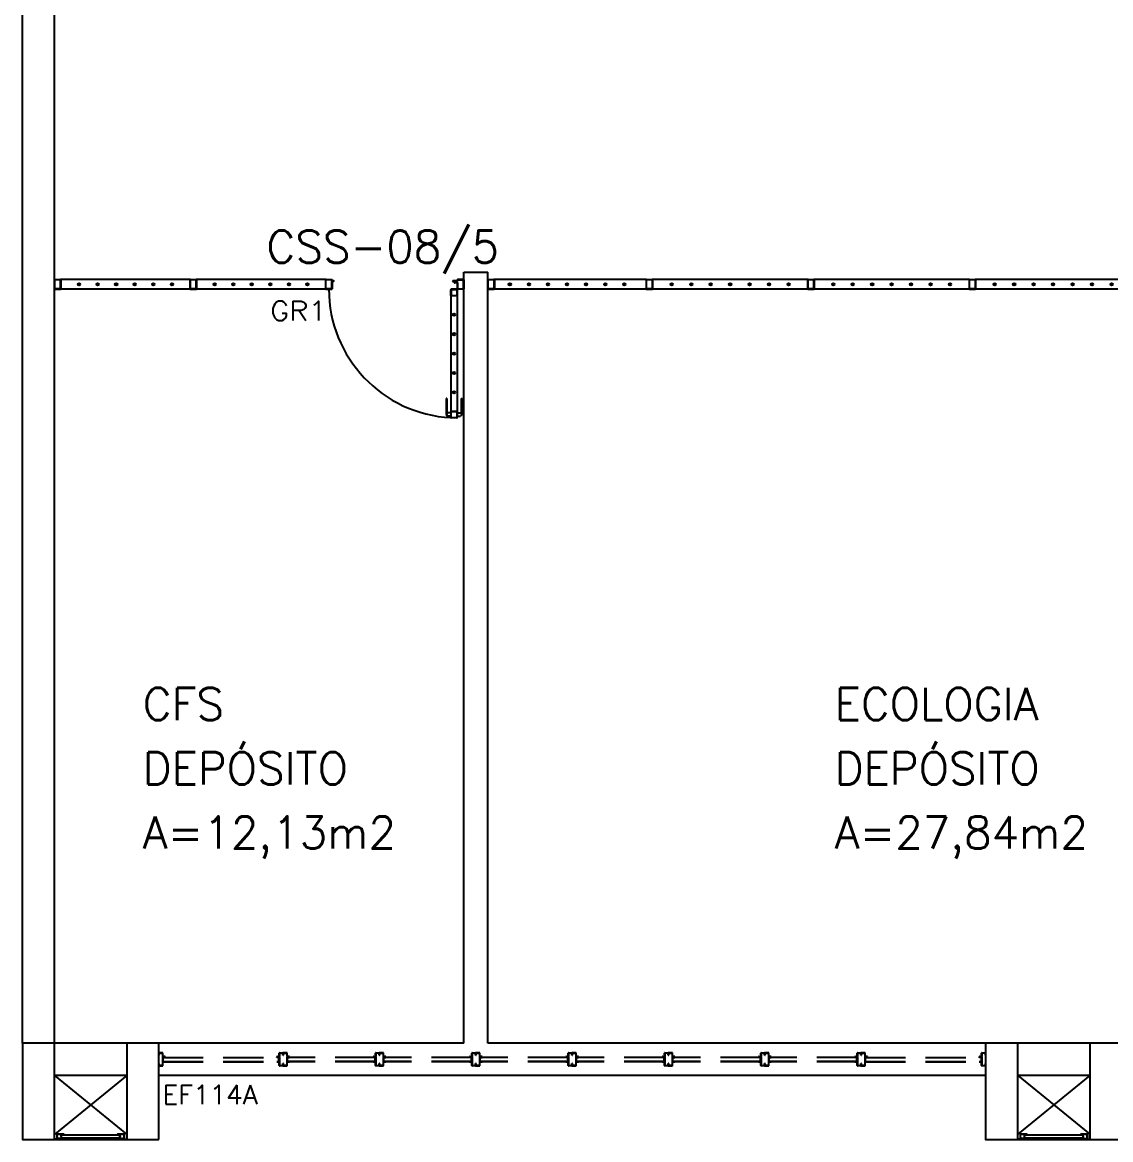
# Model space of a CAD drawing. Header units: millimetres. Extents: x 2046 to 2564, y 885 to 1120.
# Drawn here: x 2234.86 to 2241.64, y 949.25 to 956.21 of the extents above; entities that cross this region are included whole.
import ezdxf

# ---------------------------------------------------------------- set-up
doc = ezdxf.new("R2010")
doc.units = ezdxf.units.MM
doc.header["$LTSCALE"] = 10
doc.linetypes.add('HIDDEN', pattern=[0.375, 0.25, -0.125])
for name, color, linetype in [('AR-ALV', 2, 'Continuous'), ('AR-ESCADA', 2, 'Continuous'), ('AR-ESQ', 1, 'Continuous'), ('AR-ESTC', 3, 'Continuous'), ('AR-PISO', 1, 'Continuous'), ('AR-PORTA', 1, 'Continuous'), ('AR-SHAFT', 1, 'Continuous'), ('DT-ESQ-PERFIL CADEIRA-C', 2, 'Continuous'), ('DT-ESQ-PERFIL CADEIRA-V', 1, 'Continuous'), ('DT-ESQ-VENEZIANA-C', 1, 'Continuous'), ('DT-ESQ-VENEZIANA-V', 1, 'Continuous'), ('DT-ESQ-VIDRO-PROJ', 1, 'HIDDEN'), ('DT-TXTESQ', 2, 'Continuous'), ('DT-TXTMOD', 1, 'Continuous'), ('ENDEREÇO', 2, 'Continuous'), ('ES-GUARDACORPO', 2, 'Continuous'), ('es-linhacorte', 1, 'Continuous'), ('ES-PILAR', 3, 'Continuous'), ('ES-SETA', 1, 'Continuous'), ('ES-TEXTO', 1, 'Continuous'), ('esq-c', 1, 'Continuous'), ('Layer2', 2, 'Continuous'), ('Layer4', 4, 'Continuous'), ('maçaneta', 1, 'Continuous'), ('mov', 1, 'Continuous'), ('PM-TXT', 2, 'Continuous'), ('porta-c', 1, 'Continuous'), ('porta-v', 2, 'Continuous'), ('PROJ2', 1, 'HIDDEN'), ('Área', 2, 'Continuous')]:
    doc.layers.add(name, color=color, linetype=linetype)
doc.styles.add('S10', font='simplex.shx', dxfattribs={"height": 0.1})
doc.styles.add('S12', font='simplex.shx', dxfattribs={"width": 1.1, "height": 0.12})
doc.styles.add('UNB-100', font='simplex.shx', dxfattribs={"height": 0.2})
doc.styles.add('UNB1-100', font='simplex.shx', dxfattribs={"height": 0.2})

# ---------------------------------------------------------------- blocks, each defined once
blk = doc.blocks.new('gr1-met-01p')
at = {"layer": 'esq-c'}
for p, q in [((-2.55, 0.0278), (-2.55, -0.0278)), ((-2.5485, -0.0278), (-2.5485, 0.0278)), ((-2.5478, 0.03), (-2.5122, 0.03)), ((-2.5122, 0.0285), (-2.5478, 0.0285)), ((-2.5115, -0.0278), (-2.5115, 0.0278)), ((-2.51, 0.0278), (-2.51, -0.0278)), ((-1.7054, 0.0278), (-1.7054, -0.0278)), ((-1.7039, -0.0278), (-1.7039, 0.0278)), ((-1.7031, 0.03), (-1.6676, 0.03)), ((-1.6676, 0.0285), (-1.7031, 0.0285)), ((-1.6669, -0.0278), (-1.6669, 0.0278)), ((-1.6654, 0.0278), (-1.6654, -0.0278)), ((-0.8607, 0.0278), (-0.8607, -0.0278)), ((-0.8592, -0.0278), (-0.8592, 0.0278)), ((-0.8585, 0.03), (-0.823, 0.03)), ((-0.823, 0.0285), (-0.8585, 0.0285)), ((-0.8222, 0.0224), (-0.8222, 0.0278)), ((-0.8222, -0.0278), (-0.8222, 0.0179)), ((-0.8208, 0.0278), (-0.8208, 0.0224)), ((-0.8208, 0.0179), (-0.8208, -0.0278)), ((-0.82, 0.0216), (-0.8115, 0.0216)), ((-0.82, 0.0201), (-0.8115, 0.0201)), ((-0.8115, 0.0186), (-0.82, 0.0186)), ((-0.0407, 0.0216), (-0.0685, 0.0216)), ((-0.0407, 0.0201), (-0.0685, 0.0201)), ((-0.0685, 0.0186), (-0.06, 0.0186)), ((-0.0592, 0.0179), (-0.0592, 0.0122)), ((-0.0577, 0.0179), (-0.0577, 0.0122)), ((-0.0407, 0.0115), (-0.057, 0.0115)), ((-0.0407, 0.01), (-0.057, 0.01)), ((-0.04, 0.0278), (-0.04, 0.0224)), ((-0.04, 0.0092), (-0.04, -0.0278)), ((-0.0385, 0.0224), (-0.0385, 0.0278)), ((-0.0385, -0.0278), (-0.0385, 0.0092)), ((-0.0022, 0.03), (-0.0377, 0.03)), ((-0.0377, 0.0285), (-0.0022, 0.0285)), ((-0.0015, -0.0278), (-0.0015, 0.0278)), ((0, 0.0278), (0, -0.0278)), ((-2.5122, -0.0285), (-2.5478, -0.0285)), ((-2.5478, -0.03), (-2.5122, -0.03)), ((-1.6676, -0.0285), (-1.7031, -0.0285)), ((-1.7031, -0.03), (-1.6676, -0.03)), ((-0.823, -0.0285), (-0.8585, -0.0285)), ((-0.8585, -0.03), (-0.823, -0.03)), ((-0.081, -0.0685), (-0.081, -0.033)), ((-0.0795, -0.033), (-0.0795, -0.0685)), ((-0.0432, -0.0308), (-0.0787, -0.0308)), ((-0.0787, -0.0323), (-0.0432, -0.0323)), ((-0.0787, -0.0693), (-0.0432, -0.0693)), ((-0.0425, -0.033), (-0.0425, -0.0685)), ((-0.041, -0.0685), (-0.041, -0.033)), ((-0.0377, -0.0285), (-0.0022, -0.0285)), ((-0.0022, -0.03), (-0.0377, -0.03)), ((-0.0432, -0.0708), (-0.0787, -0.0708)), ((-0.081, -0.793), (-0.081, -0.8285)), ((-0.0795, -0.8285), (-0.0795, -0.793)), ((-0.0432, -0.7908), (-0.0787, -0.7908)), ((-0.0787, -0.7923), (-0.0432, -0.7923)), ((-0.0787, -0.8293), (-0.0432, -0.8293)), ((-0.0432, -0.8308), (-0.0787, -0.8308)), ((-0.0425, -0.8285), (-0.0425, -0.793)), ((-0.041, -0.793), (-0.041, -0.8285))]:
    blk.add_line(p, q, dxfattribs=at)
for centre, radius, start, end in [((-2.5478, 0.0278), 0.00225, 90, 180), ((-2.5478, 0.0278), 0.00075, 90, 180), ((-2.5122, 0.0278), 0.00225, 360, 90), ((-2.5122, 0.0278), 0.00075, 360, 90), ((-1.7031, 0.0278), 0.00225, 90, 180), ((-1.7031, 0.0278), 0.00075, 90, 180), ((-1.6676, 0.0278), 0.00225, 360, 90), ((-1.6676, 0.0278), 0.00075, 360, 90), ((-0.8585, 0.0278), 0.00225, 90, 180), ((-0.8585, 0.0278), 0.00075, 90, 180), ((-0.823, 0.0278), 0.00225, 360, 90), ((-0.823, 0.0278), 0.00075, 360, 90), ((-0.82, 0.0224), 0.00225, 180, 270), ((-0.82, 0.0179), 0.00225, 90, 180), ((-0.82, 0.0224), 0.00075, 180, 270), ((-0.82, 0.0179), 0.00075, 90, 180), ((-0.8115, 0.0201), 0.0015, 270, 90), ((-0.0685, 0.0201), 0.0015, 90, 270), ((-0.06, 0.0179), 0.00225, 0, 90), ((-0.06, 0.0179), 0.00075, 0, 90), ((-0.057, 0.0122), 0.00225, 180, 270), ((-0.057, 0.0122), 0.00075, 180, 270), ((-0.0407, 0.0224), 0.00225, 270.00255, 0), ((-0.0407, 0.0224), 0.00075, 270, 0), ((-0.0407, 0.0092), 0.00225, 0, 90), ((-0.0407, 0.0092), 0.00075, 0, 90), ((-0.0377, 0.0278), 0.00225, 90, 180), ((-0.0377, 0.0278), 0.00075, 90, 180), ((-0.0022, 0.0278), 0.00225, 360, 90), ((-0.0022, 0.0278), 0.00075, 360, 90), ((-2.5478, -0.0278), 0.00225, 180, 270), ((-2.5478, -0.0278), 0.00075, 180, 270), ((-2.5122, -0.0278), 0.00225, 270, 0), ((-2.5122, -0.0278), 0.00075, 270, 0), ((-1.7031, -0.0278), 0.00225, 180, 270), ((-1.7031, -0.0278), 0.00075, 180, 270), ((-1.6676, -0.0278), 0.00225, 270, 0), ((-1.6676, -0.0278), 0.00075, 270, 0), ((-0.8585, -0.0278), 0.00225, 180, 270), ((-0.8585, -0.0278), 0.00075, 180, 270), ((-0.823, -0.0278), 0.00075, 270, 0), ((-0.823, -0.0278), 0.00225, 270, 0), ((-0.0787, -0.033), 0.00225, 90, 180), ((-0.0787, -0.0685), 0.00225, 180, 270), ((-0.0787, -0.033), 0.00075, 90, 180), ((-0.0787, -0.0685), 0.00075, 180, 270), ((-0.0432, -0.033), 0.00225, 360, 90), ((-0.0432, -0.033), 0.00075, 360, 90), ((-0.0432, -0.0685), 0.00075, 270, 0), ((-0.0432, -0.0685), 0.00225, 270, 0), ((-0.0377, -0.0278), 0.00225, 180, 270), ((-0.0377, -0.0278), 0.00075, 180, 270), ((-0.0022, -0.0278), 0.00225, 270, 0), ((-0.0022, -0.0278), 0.00075, 270, 0), ((-0.0787, -0.793), 0.00225, 90, 180), ((-0.0787, -0.8285), 0.00225, 180, 270), ((-0.0787, -0.793), 0.00075, 90, 180), ((-0.0787, -0.8285), 0.00075, 180, 270), ((-0.0432, -0.793), 0.00225, 360, 90), ((-0.0432, -0.793), 0.00075, 360, 90), ((-0.0432, -0.8285), 0.00075, 270, 0), ((-0.0432, -0.8285), 0.00225, 270, 0)]:
    blk.add_arc(centre, radius, start, end, dxfattribs=at)
at = {"layer": 'maçaneta'}
for p, q in [((-0.111, -0.7108), (-0.111, -0.8108)), ((-0.106, -0.7108), (-0.111, -0.7108)), ((-0.106, -0.7108), (-0.106, -0.8108)), ((-0.016, -0.7108), (-0.016, -0.8108)), ((-0.016, -0.7108), (-0.011, -0.7108)), ((-0.011, -0.7108), (-0.011, -0.8108)), ((-0.106, -0.8108), (-0.111, -0.8108)), ((-0.111, -0.8108), (-0.101, -0.8208)), ((-0.081, -0.8008), (-0.106, -0.8008)), ((-0.081, -0.8208), (-0.101, -0.8208)), ((-0.041, -0.8008), (-0.016, -0.8008)), ((-0.041, -0.8208), (-0.021, -0.8208)), ((-0.011, -0.8108), (-0.021, -0.8208)), ((-0.016, -0.8108), (-0.011, -0.8108))]:
    blk.add_line(p, q, dxfattribs=at)
at = {"layer": 'mov'}
blk.add_arc((-0.0393, -0.0293), 0.8014, 180.00626, 267.0203, dxfattribs=at)
at = {"layer": 'porta-c'}
for centre, radius in [((-2.3967, 0), 0.0075), ((-2.3967, 0), 0.005), ((-2.2811, 0), 0.0075), ((-2.2811, 0), 0.005), ((-2.1655, 0), 0.0075), ((-2.1655, 0), 0.005), ((-2.0499, 0), 0.0075), ((-2.0499, 0), 0.005), ((-1.9343, 0), 0.0075), ((-1.9343, 0), 0.005), ((-1.8187, 0), 0.0075), ((-1.8187, 0), 0.005), ((-1.552, 0), 0.0075), ((-1.552, 0), 0.005), ((-1.4364, 0), 0.0075), ((-1.4364, 0), 0.005), ((-1.3209, 0), 0.0075), ((-1.3209, 0), 0.005), ((-1.2053, 0), 0.0075), ((-1.2053, 0), 0.005), ((-1.0897, 0), 0.0075), ((-1.0897, 0), 0.005), ((-0.9741, 0), 0.0075), ((-0.9741, 0), 0.005), ((-0.061, -0.1892), 0.0075), ((-0.061, -0.1892), 0.005), ((-0.061, -0.31), 0.0075), ((-0.061, -0.31), 0.005), ((-0.061, -0.4307), 0.0075), ((-0.061, -0.4307), 0.005), ((-0.061, -0.5515), 0.0075), ((-0.061, -0.5515), 0.005), ((-0.061, -0.6722), 0.0075), ((-0.061, -0.6722), 0.005)]:
    blk.add_circle(centre, radius, dxfattribs=at)
at = {"layer": 'porta-v'}
for p, q in [((-1.7031, 0.03), (-2.5122, 0.03)), ((-0.8592, 0.03), (-1.6676, 0.03)), ((-1.7031, -0.03), (-2.5122, -0.03)), ((-0.8592, -0.03), (-1.6676, -0.03)), ((-0.081, -0.0685), (-0.081, -0.793)), ((-0.041, -0.0685), (-0.041, -0.793))]:
    blk.add_line(p, q, dxfattribs=at)
at = {"layer": 'PM-TXT', "style": 'S12', "width": 1.1}
blk.add_attdef('GR', (-0.4217, -0.3055), '', height=0.12, dxfattribs=at)
at = {"layer": 'PM-TXT', "style": 'S12', "width": 1.1, "flags": 1}
for tag, p in [('LARGURA', (-0.4217, -0.5055)), ('FERRAGEM', (-0.4217, -0.7096))]:
    blk.add_attdef(tag, p, '', height=0.12, dxfattribs=at)
blk = doc.blocks.new('gr2-met-01p')
at = {"layer": 'esq-c'}
for p, q in [((-5.85, 0.0278), (-5.85, -0.0278)), ((-5.8485, -0.0278), (-5.8485, 0.0278)), ((-5.8478, 0.03), (-5.8122, 0.03)), ((-5.8122, 0.0285), (-5.8478, 0.0285)), ((-5.8115, -0.0278), (-5.8115, 0.0278)), ((-5.81, 0.0278), (-5.81, -0.0278)), ((-4.8641, 0.0278), (-4.8641, -0.0278)), ((-4.8626, -0.0278), (-4.8626, 0.0278)), ((-4.8619, 0.03), (-4.8264, 0.03)), ((-4.8264, 0.0285), (-4.8619, 0.0285)), ((-4.8256, -0.0278), (-4.8256, 0.0278)), ((-4.8241, 0.0278), (-4.8241, -0.0278)), ((-3.8583, 0.0278), (-3.8583, -0.0278)), ((-3.8568, -0.0278), (-3.8568, 0.0278)), ((-3.856, 0.03), (-3.8205, 0.03)), ((-3.8205, 0.0285), (-3.856, 0.0285)), ((-3.8198, -0.0278), (-3.8198, 0.0278)), ((-3.8183, 0.0278), (-3.8183, -0.0278)), ((-2.8524, 0.0278), (-2.8524, -0.0278)), ((-2.8509, -0.0278), (-2.8509, 0.0278)), ((-2.8502, 0.03), (-2.8147, 0.03)), ((-2.8147, 0.0285), (-2.8502, 0.0285)), ((-2.8139, -0.0278), (-2.8139, 0.0278)), ((-2.8124, 0.0278), (-2.8124, -0.0278)), ((-1.8466, 0.0278), (-1.8466, -0.0278)), ((-1.8451, -0.0278), (-1.8451, 0.0278)), ((-1.8443, 0.03), (-1.8088, 0.03)), ((-1.8088, 0.0285), (-1.8443, 0.0285)), ((-1.8081, -0.0278), (-1.8081, 0.0278)), ((-1.8066, 0.0278), (-1.8066, -0.0278)), ((-0.8607, 0.0278), (-0.8607, -0.0278)), ((-0.8592, -0.0278), (-0.8592, 0.0278)), ((-0.8585, 0.03), (-0.823, 0.03)), ((-0.823, 0.0285), (-0.8585, 0.0285)), ((-0.8222, 0.0224), (-0.8222, 0.0278)), ((-0.8222, -0.0278), (-0.8222, 0.0179)), ((-0.8208, 0.0278), (-0.8208, 0.0224)), ((-0.8208, 0.0179), (-0.8208, -0.0278)), ((-0.82, 0.0216), (-0.8115, 0.0216)), ((-0.82, 0.0201), (-0.8115, 0.0201)), ((-0.8115, 0.0186), (-0.82, 0.0186)), ((-0.0407, 0.0216), (-0.0685, 0.0216)), ((-0.0407, 0.0201), (-0.0685, 0.0201)), ((-0.0685, 0.0186), (-0.06, 0.0186)), ((-0.0592, 0.0179), (-0.0592, 0.0122)), ((-0.0577, 0.0179), (-0.0577, 0.0122)), ((-0.0407, 0.0115), (-0.057, 0.0115)), ((-0.0407, 0.01), (-0.057, 0.01)), ((-0.04, 0.0278), (-0.04, 0.0224)), ((-0.04, 0.0092), (-0.04, -0.0278)), ((-0.0385, 0.0224), (-0.0385, 0.0278)), ((-0.0385, -0.0278), (-0.0385, 0.0092)), ((-0.0022, 0.03), (-0.0377, 0.03)), ((-0.0377, 0.0285), (-0.0022, 0.0285)), ((-0.0015, -0.0278), (-0.0015, 0.0278)), ((0, 0.0278), (0, -0.0278)), ((-5.8122, -0.0285), (-5.8478, -0.0285)), ((-5.8478, -0.03), (-5.8122, -0.03)), ((-4.8264, -0.0285), (-4.8619, -0.0285)), ((-4.8619, -0.03), (-4.8264, -0.03)), ((-3.8205, -0.0285), (-3.856, -0.0285)), ((-3.856, -0.03), (-3.8205, -0.03)), ((-2.8147, -0.0285), (-2.8502, -0.0285)), ((-2.8502, -0.03), (-2.8147, -0.03)), ((-1.8088, -0.0285), (-1.8443, -0.0285)), ((-1.8443, -0.03), (-1.8088, -0.03)), ((-0.823, -0.0285), (-0.8585, -0.0285)), ((-0.8585, -0.03), (-0.823, -0.03)), ((-0.081, -0.0685), (-0.081, -0.033)), ((-0.0795, -0.033), (-0.0795, -0.0685)), ((-0.0432, -0.0308), (-0.0787, -0.0308)), ((-0.0787, -0.0323), (-0.0432, -0.0323)), ((-0.0787, -0.0693), (-0.0432, -0.0693)), ((-0.0425, -0.033), (-0.0425, -0.0685)), ((-0.041, -0.0685), (-0.041, -0.033)), ((-0.0377, -0.0285), (-0.0022, -0.0285)), ((-0.0022, -0.03), (-0.0377, -0.03)), ((-0.0432, -0.0708), (-0.0787, -0.0708)), ((-0.081, -0.793), (-0.081, -0.8285)), ((-0.0795, -0.8285), (-0.0795, -0.793)), ((-0.0432, -0.7908), (-0.0787, -0.7908)), ((-0.0787, -0.7923), (-0.0432, -0.7923)), ((-0.0787, -0.8293), (-0.0432, -0.8293)), ((-0.0432, -0.8308), (-0.0787, -0.8308)), ((-0.0425, -0.8285), (-0.0425, -0.793)), ((-0.041, -0.793), (-0.041, -0.8285))]:
    blk.add_line(p, q, dxfattribs=at)
for centre, radius, start, end in [((-5.8478, 0.0278), 0.00225, 90, 180), ((-5.8478, 0.0278), 0.00075, 90, 180), ((-5.8122, 0.0278), 0.00225, 360, 90), ((-5.8122, 0.0278), 0.00075, 360, 90), ((-4.8619, 0.0278), 0.00225, 90, 180), ((-4.8619, 0.0278), 0.00075, 90, 180), ((-4.8264, 0.0278), 0.00225, 360, 90), ((-4.8264, 0.0278), 0.00075, 360, 90), ((-3.856, 0.0278), 0.00225, 90, 180), ((-3.856, 0.0278), 0.00075, 90, 180), ((-3.8205, 0.0278), 0.00225, 360, 90), ((-3.8205, 0.0278), 0.00075, 360, 90), ((-2.8502, 0.0278), 0.00225, 90, 180), ((-2.8502, 0.0278), 0.00075, 90, 180), ((-2.8147, 0.0278), 0.00225, 360, 90), ((-2.8147, 0.0278), 0.00075, 360, 90), ((-1.8443, 0.0278), 0.00225, 90, 180), ((-1.8443, 0.0278), 0.00075, 90, 180), ((-1.8088, 0.0278), 0.00225, 360, 90), ((-1.8088, 0.0278), 0.00075, 360, 90), ((-0.8585, 0.0278), 0.00225, 90, 180), ((-0.8585, 0.0278), 0.00075, 90, 180), ((-0.823, 0.0278), 0.00225, 360, 90), ((-0.823, 0.0278), 0.00075, 360, 90), ((-0.82, 0.0224), 0.00225, 180, 270), ((-0.82, 0.0179), 0.00225, 90, 180), ((-0.82, 0.0224), 0.00075, 180, 270), ((-0.82, 0.0179), 0.00075, 90, 180), ((-0.8115, 0.0201), 0.0015, 270, 90), ((-0.0685, 0.0201), 0.0015, 90, 270), ((-0.06, 0.0179), 0.00225, 0, 90), ((-0.06, 0.0179), 0.00075, 0, 90), ((-0.057, 0.0122), 0.00225, 180, 270), ((-0.057, 0.0122), 0.00075, 180, 270), ((-0.0407, 0.0224), 0.00225, 270.00255, 0), ((-0.0407, 0.0224), 0.00075, 270, 0), ((-0.0407, 0.0092), 0.00225, 0, 90), ((-0.0407, 0.0092), 0.00075, 0, 90), ((-0.0377, 0.0278), 0.00225, 90, 180), ((-0.0377, 0.0278), 0.00075, 90, 180), ((-0.0022, 0.0278), 0.00225, 360, 90), ((-0.0022, 0.0278), 0.00075, 360, 90), ((-5.8478, -0.0278), 0.00225, 180, 270), ((-5.8478, -0.0278), 0.00075, 180, 270), ((-5.8122, -0.0278), 0.00225, 270, 0), ((-5.8122, -0.0278), 0.00075, 270, 0), ((-4.8619, -0.0278), 0.00225, 180, 270), ((-4.8619, -0.0278), 0.00075, 180, 270), ((-4.8264, -0.0278), 0.00075, 270, 0), ((-4.8264, -0.0278), 0.00225, 270, 0), ((-3.856, -0.0278), 0.00225, 180, 270), ((-3.856, -0.0278), 0.00075, 180, 270), ((-3.8205, -0.0278), 0.00075, 270, 0), ((-3.8205, -0.0278), 0.00225, 270, 0), ((-2.8502, -0.0278), 0.00225, 180, 270), ((-2.8502, -0.0278), 0.00075, 180, 270), ((-2.8147, -0.0278), 0.00075, 270, 0), ((-2.8147, -0.0278), 0.00225, 270, 0), ((-1.8443, -0.0278), 0.00225, 180, 270), ((-1.8443, -0.0278), 0.00075, 180, 270), ((-1.8088, -0.0278), 0.00075, 270, 0), ((-1.8088, -0.0278), 0.00225, 270, 0), ((-0.8585, -0.0278), 0.00225, 180, 270), ((-0.8585, -0.0278), 0.00075, 180, 270), ((-0.823, -0.0278), 0.00075, 270, 0), ((-0.823, -0.0278), 0.00225, 270, 0), ((-0.0787, -0.033), 0.00225, 90, 180), ((-0.0787, -0.0685), 0.00225, 180, 270), ((-0.0787, -0.033), 0.00075, 90, 180), ((-0.0787, -0.0685), 0.00075, 180, 270), ((-0.0432, -0.033), 0.00225, 360, 90), ((-0.0432, -0.033), 0.00075, 360, 90), ((-0.0432, -0.0685), 0.00075, 270, 0), ((-0.0432, -0.0685), 0.00225, 270, 0), ((-0.0377, -0.0278), 0.00225, 180, 270), ((-0.0377, -0.0278), 0.00075, 180, 270), ((-0.0022, -0.0278), 0.00225, 270, 0), ((-0.0022, -0.0278), 0.00075, 270, 0), ((-0.0787, -0.793), 0.00225, 90, 180), ((-0.0787, -0.8285), 0.00225, 180, 270), ((-0.0787, -0.793), 0.00075, 90, 180), ((-0.0787, -0.8285), 0.00075, 180, 270), ((-0.0432, -0.793), 0.00225, 360, 90), ((-0.0432, -0.793), 0.00075, 360, 90), ((-0.0432, -0.8285), 0.00075, 270, 0), ((-0.0432, -0.8285), 0.00225, 270, 0)]:
    blk.add_arc(centre, radius, start, end, dxfattribs=at)
at = {"layer": 'maçaneta'}
for p, q in [((-0.111, -0.7108), (-0.111, -0.8108)), ((-0.106, -0.7108), (-0.111, -0.7108)), ((-0.106, -0.7108), (-0.106, -0.8108)), ((-0.016, -0.7108), (-0.016, -0.8108)), ((-0.016, -0.7108), (-0.011, -0.7108)), ((-0.011, -0.7108), (-0.011, -0.8108)), ((-0.106, -0.8108), (-0.111, -0.8108)), ((-0.111, -0.8108), (-0.101, -0.8208)), ((-0.081, -0.8008), (-0.106, -0.8008)), ((-0.081, -0.8208), (-0.101, -0.8208)), ((-0.041, -0.8008), (-0.016, -0.8008)), ((-0.041, -0.8208), (-0.021, -0.8208)), ((-0.011, -0.8108), (-0.021, -0.8208)), ((-0.016, -0.8108), (-0.011, -0.8108))]:
    blk.add_line(p, q, dxfattribs=at)
at = {"layer": 'mov'}
blk.add_arc((-0.0393, -0.0293), 0.8014, 180.00626, 267.0203, dxfattribs=at)
at = {"layer": 'porta-c'}
for centre, radius in [((-5.7135, 0), 0.0075), ((-5.7135, 0), 0.005), ((-5.5947, 0), 0.0075), ((-5.5947, 0), 0.005), ((-5.4759, 0), 0.0075), ((-5.4759, 0), 0.005), ((-5.3571, 0), 0.0075), ((-5.3571, 0), 0.005), ((-5.2383, 0), 0.0075), ((-5.2383, 0), 0.005), ((-5.1195, 0), 0.0075), ((-5.1195, 0), 0.005), ((-5.0007, 0), 0.0075), ((-5.0007, 0), 0.005), ((-4.7051, 0), 0.0075), ((-4.7051, 0), 0.005), ((-4.5838, 0), 0.0075), ((-4.5838, 0), 0.005), ((-4.4625, 0), 0.0075), ((-4.4625, 0), 0.005), ((-4.3412, 0), 0.0075), ((-4.3412, 0), 0.005), ((-4.2199, 0), 0.0075), ((-4.2199, 0), 0.005), ((-4.0986, 0), 0.0075), ((-4.0986, 0), 0.005), ((-3.9773, 0), 0.0075), ((-3.9773, 0), 0.005), ((-3.6993, 0), 0.0075), ((-3.6993, 0), 0.005), ((-3.578, 0), 0.0075), ((-3.578, 0), 0.005), ((-3.4567, 0), 0.0075), ((-3.4567, 0), 0.005), ((-3.3354, 0), 0.0075), ((-3.3354, 0), 0.005), ((-3.2141, 0), 0.0075), ((-3.2141, 0), 0.005), ((-3.0928, 0), 0.0075), ((-3.0928, 0), 0.005), ((-2.9715, 0), 0.0075), ((-2.9715, 0), 0.005), ((-2.6934, 0), 0.0075), ((-2.6934, 0), 0.005), ((-2.5721, 0), 0.0075), ((-2.5721, 0), 0.005), ((-2.4508, 0), 0.0075), ((-2.4508, 0), 0.005), ((-2.3295, 0), 0.0075), ((-2.3295, 0), 0.005), ((-2.2082, 0), 0.0075), ((-2.2082, 0), 0.005), ((-2.0869, 0), 0.0075), ((-2.0869, 0), 0.005), ((-1.9656, 0), 0.0075), ((-1.9656, 0), 0.005), ((-1.6901, 0), 0.0075), ((-1.6901, 0), 0.005), ((-1.5713, 0), 0.0075), ((-1.5713, 0), 0.005), ((-1.4525, 0), 0.0075), ((-1.4525, 0), 0.005), ((-1.3337, 0), 0.0075), ((-1.3337, 0), 0.005), ((-1.2149, 0), 0.0075), ((-1.2149, 0), 0.005), ((-1.0961, 0), 0.0075), ((-1.0961, 0), 0.005), ((-0.9773, 0), 0.0075), ((-0.9773, 0), 0.005), ((-0.061, -0.1892), 0.0075), ((-0.061, -0.1892), 0.005), ((-0.061, -0.31), 0.0075), ((-0.061, -0.31), 0.005), ((-0.061, -0.4307), 0.0075), ((-0.061, -0.4307), 0.005), ((-0.061, -0.5515), 0.0075), ((-0.061, -0.5515), 0.005), ((-0.061, -0.6722), 0.0075), ((-0.061, -0.6722), 0.005)]:
    blk.add_circle(centre, radius, dxfattribs=at)
at = {"layer": 'porta-v'}
for p, q in [((-4.8619, 0.03), (-5.8122, 0.03)), ((-3.856, 0.03), (-4.8264, 0.03)), ((-2.8502, 0.03), (-3.8205, 0.03)), ((-1.8443, 0.03), (-2.8147, 0.03)), ((-0.8585, 0.03), (-1.8088, 0.03)), ((-4.8619, -0.03), (-5.8122, -0.03)), ((-3.856, -0.03), (-4.8264, -0.03)), ((-2.8502, -0.03), (-3.8205, -0.03)), ((-1.8443, -0.03), (-2.8147, -0.03)), ((-0.8585, -0.03), (-1.8088, -0.03)), ((-0.081, -0.0685), (-0.081, -0.793)), ((-0.041, -0.0685), (-0.041, -0.793))]:
    blk.add_line(p, q, dxfattribs=at)
at = {"layer": 'PM-TXT', "style": 'S12', "width": 1.1}
blk.add_attdef('GR', (-0.4217, -0.2746), '', height=0.12, dxfattribs=at)
at = {"layer": 'PM-TXT', "style": 'S12', "width": 1.1, "flags": 1}
for tag, p in [('LARGURA', (-0.4217, -0.4746)), ('FERRAGEM', (-0.4217, -0.6787))]:
    blk.add_attdef(tag, p, '', height=0.12, dxfattribs=at)
blk = doc.blocks.new('ES-3P-TER-E')
for p, q in [((-4.75, -0.775), (-4.55, -0.775)), ((-2.75, -0.975), (-2.95, -0.975)), ((-2.75, -0.975), (-2.75, -1.575))]:
    blk.add_line(p, q)
at = {"layer": 'AR-PISO'}
for p, q in [((-6.35, 0.775), (0, 0.775)), ((-6.35, 0.775), (-6.35, -0.775)), ((0, -0.775), (0, 0.775)), ((-4.55, -0.775), (0, -0.775)), ((-4.8, -0.9), (-6.3, -0.9)), ((-4.8, -1.2), (-6.3, -1.2))]:
    blk.add_line(p, q, dxfattribs=at)
at = {"layer": 'AR-PISO', "color": 2}
for p, q in [((-4.8, -1.5), (-6.3, -1.5)), ((-4.8, -1.8), (-6.3, -1.8)), ((-4.8, -2.1), (-6.2103, -2.1)), ((-4.8, -2.4), (-5.6974, -2.4)), ((-4.8, -2.7), (-5.1112, -2.7))]:
    blk.add_line(p, q, dxfattribs=at)
at = {"layer": 'ES-GUARDACORPO'}
for p, q in [((-6.35, -0.775), (-6.35, -2.0183)), ((-6.3, -0.775), (-6.3, -2.0475)), ((-4.8, -0.9), (-4.8, -0.775)), ((-4.75, -0.775), (-4.75, -0.775)), ((-4.8, -2.8555), (-4.8, -0.9))]:
    blk.add_line(p, q, dxfattribs=at)
for centre in [(-6.325, -0.775), (-4.775, -0.775)]:
    blk.add_arc(centre, 0.025, 0, 180, dxfattribs=at)
at = {"layer": 'es-linhacorte'}
for p, q in [((-5.5781, -2.4698), (-6.5692, -1.8901)), ((-5.5781, -2.4182), (-5.5781, -2.4698)), ((-5.4619, -2.5955), (-5.5781, -2.4182)), ((-5.4795, -2.516), (-5.4619, -2.5955)), ((-4.6489, -2.9309), (-5.4795, -2.516))]:
    blk.add_line(p, q, dxfattribs=at)
at = {"layer": 'ES-PILAR'}
for p, q in [((-2.75, -1.575), (-2.95, -1.575)), ((-4.75, -3.9), (-4.55, -3.9))]:
    blk.add_line(p, q, dxfattribs=at)
for points in [[(-4.55, -1.35), (-4.55, -1.32), (-4.55, -0.775), (-4.75, -0.775), (-4.75, -1.32), (-4.75, -1.35), (-4.75, -3.9), (-4.55, -3.9)], [(-2.75, -0.975), (-2.95, -0.975), (-2.95, -1.575), (-2.75, -1.575)]]:
    blk.add_lwpolyline(points, close=True, dxfattribs=at)
at = {"layer": 'ES-SETA'}
for p, q in [((-5.6344, -0.2818), (-5.7044, -0.2818)), ((-5.7044, -0.6055), (-5.7044, -0.2818)), ((-5.6344, -0.6055), (-5.6344, -0.2818)), ((-5.8815, -0.5273), (-5.832, -0.4778)), ((-5.7044, -0.6055), (-5.832, -0.4778)), ((-5.6344, -0.6055), (-5.5068, -0.4778)), ((-5.5068, -0.4778), (-5.4573, -0.5273)), ((-5.6694, -0.7395), (-5.8815, -0.5273)), ((-5.6694, -0.7395), (-5.4573, -0.5273))]:
    blk.add_line(p, q, dxfattribs=at)
at = {"layer": 'Layer2'}
for p, q in [((-4.55, -1.32), (-4.55, -0.775)), ((-4.75, -3.9), (-4.75, -1.35)), ((-4.55, -3.9), (-4.55, -1.35))]:
    blk.add_line(p, q, dxfattribs=at)
at = {"layer": 'Layer4'}
blk.add_line((-4.55, -1.32), (-4.55, -1.35), dxfattribs=at)
at = {"layer": 'PROJ2', "ltscale": 0.01}
for p, q in [((-4.55, -0.775), (-4.55, -0.775)), ((-4.5, -3.9), (-4.5, -0.775)), ((-3, -0.775), (-3, -5.55)), ((-2.95, -0.775), (-2.95, -5.6)), ((-4.5, -0.9), (-3, -0.9)), ((-4.5, -1.2), (-3, -1.2)), ((-4.5, -1.5), (-3, -1.5)), ((-4.5, -1.8), (-3, -1.8)), ((-6.35, -2.0183), (-6.35, -5.6)), ((-6.3, -2.0475), (-6.3, -5.55)), ((-6.2103, -2.1), (-6.3, -2.1)), ((-4.5, -2.1), (-3, -2.1)), ((-5.6974, -2.4), (-6.3, -2.4)), ((-4.5, -2.4), (-3, -2.4)), ((-5.1112, -2.7), (-6.3, -2.7)), ((-4.5, -2.7), (-3, -2.7)), ((-4.8, -3.9), (-4.8, -2.8555)), ((-4.8, -3), (-6.3, -3)), ((-4.5, -3), (-3, -3)), ((-4.8, -3.3), (-6.3, -3.3)), ((-4.5, -3.3), (-3, -3.3)), ((-4.8, -3.6), (-6.3, -3.6)), ((-4.5, -3.6), (-3, -3.6)), ((-4.8, -3.9), (-6.3, -3.9)), ((-4.8, -3.9), (-4.8, -4.025)), ((-4.75, -3.9), (-4.75, -4.025)), ((-4.55, -3.9), (-4.55, -4.025)), ((-4.5, -3.9), (-4.5, -4.025)), ((-4.5, -3.9), (-3, -3.9)), ((-6.3, -5.55), (-3, -5.55)), ((-6.35, -5.6), (-2.95, -5.6))]:
    blk.add_line(p, q, dxfattribs=at)
for centre in [(-4.775, -4.025), (-4.525, -4.025)]:
    blk.add_arc(centre, 0.025, 180, 0, dxfattribs=at)
at = {"layer": 'ES-TEXTO', "char_height": 0.12, "attachment_point": 3}
for s, insert in [('{\\fArial|b0|i0|c0|p34;limite do piso}', (-2.9648, 0.6677)), ('{\\fArial|b0|i0|c0|p34;SOBE\\P(PRIMEIRO PAV.)}', (-4.7254, 0.1784)), ('{\\fArial|b0|i0|c0|p34;VIGA (guarda-corpo)}', (-0.2847, -0.4935))]:
    blk.add_mtext(s, dxfattribs=dict(at, insert=insert))
at = {"layer": 'ES-TEXTO', "char_height": 0.12, "attachment_point": 7, "rotation": 90}
for s, insert in [('{\\fArial|b0|i0|c0|p34;pilar em \\Pconc. arm.}', (-2.3427, -1.8117)), ('{\\fArial|b0|i0|c0|p34;guarda-corpo em metal}', (-6.4387, -4.0769)), ('{\\fArial|b0|i0|c0|p34;guarda-corpo em metal}', (-2.7143, -4.0769))]:
    blk.add_mtext(s, dxfattribs=dict(at, insert=insert))
blk = doc.blocks.new('EF114A-P')
at = {"layer": 'DT-ESQ-VIDRO-PROJ', "ltscale": 0.1}
for p, q in [((0.0265, -0.0875), (0.7485, -0.0875)), ((0.0265, -0.113), (0.7485, -0.113)), ((0.0265, -0.1145), (0.7485, -0.1145)), ((1.3485, -0.0875), (0.8015, -0.0875)), ((1.3485, -0.113), (0.8015, -0.113)), ((1.3485, -0.1145), (0.8015, -0.1145)), ((1.9485, -0.0875), (1.4015, -0.0875)), ((1.9485, -0.113), (1.4015, -0.113)), ((1.9485, -0.1145), (1.4015, -0.1145)), ((2.5485, -0.0875), (2.0015, -0.0875)), ((2.5485, -0.113), (2.0015, -0.113)), ((2.5485, -0.1145), (2.0015, -0.1145)), ((3.1485, -0.0875), (2.6015, -0.0875)), ((3.1485, -0.113), (2.6015, -0.113)), ((3.1485, -0.1145), (2.6015, -0.1145)), ((3.7485, -0.0875), (3.2015, -0.0875)), ((3.7485, -0.113), (3.2015, -0.113)), ((3.7485, -0.1145), (3.2015, -0.1145)), ((4.3485, -0.0875), (3.8015, -0.0875)), ((4.3485, -0.113), (3.8015, -0.113)), ((4.3485, -0.1145), (3.8015, -0.1145)), ((4.4015, -0.0875), (5.1235, -0.0875)), ((4.4015, -0.113), (5.1235, -0.113)), ((4.4015, -0.1145), (5.1235, -0.1145))]:
    blk.add_line(p, q, dxfattribs=at)
for points in [[(0.025, -0.1234), (0.025, -0.086), (0.0385, -0.086, 1), (0.0385, -0.083), (0.025, -0.083), (0.025, -0.0615, 0.414214), (0.0235, -0.06), (0.0015, -0.06, 0.414214), (0, -0.0615), (0, -0.075), (0.0015, -0.075), (0.0015, -0.0615), (0.0235, -0.0615), (0.0235, -0.083, 0.414214), (0.025, -0.0845, 0.414214), (0.0235, -0.086), (0.0235, -0.1234), (0.0235, -0.1385), (0.0015, -0.1385), (0.0015, -0.125), (0, -0.125), (0, -0.1385, 0.414214), (0.0015, -0.14), (0.0235, -0.14, 0.414214), (0.025, -0.1385)], [(0.75, -0.1234), (0.75, -0.086), (0.7365, -0.086, -1), (0.7365, -0.083), (0.75, -0.083), (0.75, -0.0615, -0.414214), (0.7515, -0.06), (0.7735, -0.06, -0.414214), (0.775, -0.0615), (0.775, -0.075), (0.7735, -0.075), (0.7735, -0.0615), (0.7515, -0.0615), (0.7515, -0.083, -0.414214), (0.75, -0.0845, -0.414214), (0.7515, -0.086), (0.7515, -0.1234), (0.7515, -0.1385), (0.7735, -0.1385), (0.7735, -0.125), (0.775, -0.125), (0.775, -0.1385, -0.414214), (0.7735, -0.14), (0.7515, -0.14, -0.414214), (0.75, -0.1385)], [(0.8, -0.1234), (0.8, -0.086), (0.8135, -0.086, 1), (0.8135, -0.083), (0.8, -0.083), (0.8, -0.0615, 0.414214), (0.7985, -0.06), (0.7765, -0.06, 0.414214), (0.775, -0.0615), (0.775, -0.075), (0.7765, -0.075), (0.7765, -0.0615), (0.7985, -0.0615), (0.7985, -0.083, 0.414214), (0.8, -0.0845, 0.414214), (0.7985, -0.086), (0.7985, -0.1234), (0.7985, -0.1385), (0.7765, -0.1385), (0.7765, -0.125), (0.775, -0.125), (0.775, -0.1385, 0.414214), (0.7765, -0.14), (0.7985, -0.14, 0.414214), (0.8, -0.1385)], [(1.35, -0.1234), (1.35, -0.086), (1.3365, -0.086, -1), (1.3365, -0.083), (1.35, -0.083), (1.35, -0.0615, -0.414214), (1.3515, -0.06), (1.3735, -0.06, -0.414214), (1.375, -0.0615), (1.375, -0.075), (1.3735, -0.075), (1.3735, -0.0615), (1.3515, -0.0615), (1.3515, -0.083, -0.414214), (1.35, -0.0845, -0.414214), (1.3515, -0.086), (1.3515, -0.1234), (1.3515, -0.1385), (1.3735, -0.1385), (1.3735, -0.125), (1.375, -0.125), (1.375, -0.1385, -0.414214), (1.3735, -0.14), (1.3515, -0.14, -0.414214), (1.35, -0.1385)], [(1.4, -0.1234), (1.4, -0.086), (1.4135, -0.086, 1), (1.4135, -0.083), (1.4, -0.083), (1.4, -0.0615, 0.414214), (1.3985, -0.06), (1.3765, -0.06, 0.414214), (1.375, -0.0615), (1.375, -0.075), (1.3765, -0.075), (1.3765, -0.0615), (1.3985, -0.0615), (1.3985, -0.083, 0.414214), (1.4, -0.0845, 0.414214), (1.3985, -0.086), (1.3985, -0.1234), (1.3985, -0.1385), (1.3765, -0.1385), (1.3765, -0.125), (1.375, -0.125), (1.375, -0.1385, 0.414214), (1.3765, -0.14), (1.3985, -0.14, 0.414214), (1.4, -0.1385)], [(1.95, -0.1234), (1.95, -0.086), (1.9365, -0.086, -1), (1.9365, -0.083), (1.95, -0.083), (1.95, -0.0615, -0.414214), (1.9515, -0.06), (1.9735, -0.06, -0.414214), (1.975, -0.0615), (1.975, -0.075), (1.9735, -0.075), (1.9735, -0.0615), (1.9515, -0.0615), (1.9515, -0.083, -0.414214), (1.95, -0.0845, -0.414214), (1.9515, -0.086), (1.9515, -0.1234), (1.9515, -0.1385), (1.9735, -0.1385), (1.9735, -0.125), (1.975, -0.125), (1.975, -0.1385, -0.414214), (1.9735, -0.14), (1.9515, -0.14, -0.414214), (1.95, -0.1385)], [(2, -0.1234), (2, -0.086), (2.0135, -0.086, 1), (2.0135, -0.083), (2, -0.083), (2, -0.0615, 0.414214), (1.9985, -0.06), (1.9765, -0.06, 0.414214), (1.975, -0.0615), (1.975, -0.075), (1.9765, -0.075), (1.9765, -0.0615), (1.9985, -0.0615), (1.9985, -0.083, 0.414214), (2, -0.0845, 0.414214), (1.9985, -0.086), (1.9985, -0.1234), (1.9985, -0.1385), (1.9765, -0.1385), (1.9765, -0.125), (1.975, -0.125), (1.975, -0.1385, 0.414214), (1.9765, -0.14), (1.9985, -0.14, 0.414214), (2, -0.1385)], [(2.55, -0.1234), (2.55, -0.086), (2.5365, -0.086, -1), (2.5365, -0.083), (2.55, -0.083), (2.55, -0.0615, -0.414214), (2.5515, -0.06), (2.5735, -0.06, -0.414214), (2.575, -0.0615), (2.575, -0.075), (2.5735, -0.075), (2.5735, -0.0615), (2.5515, -0.0615), (2.5515, -0.083, -0.414214), (2.55, -0.0845, -0.414214), (2.5515, -0.086), (2.5515, -0.1234), (2.5515, -0.1385), (2.5735, -0.1385), (2.5735, -0.125), (2.575, -0.125), (2.575, -0.1385, -0.414214), (2.5735, -0.14), (2.5515, -0.14, -0.414214), (2.55, -0.1385)], [(2.6, -0.1234), (2.6, -0.086), (2.6135, -0.086, 1), (2.6135, -0.083), (2.6, -0.083), (2.6, -0.0615, 0.414214), (2.5985, -0.06), (2.5765, -0.06, 0.414214), (2.575, -0.0615), (2.575, -0.075), (2.5765, -0.075), (2.5765, -0.0615), (2.5985, -0.0615), (2.5985, -0.083, 0.414214), (2.6, -0.0845, 0.414214), (2.5985, -0.086), (2.5985, -0.1234), (2.5985, -0.1385), (2.5765, -0.1385), (2.5765, -0.125), (2.575, -0.125), (2.575, -0.1385, 0.414214), (2.5765, -0.14), (2.5985, -0.14, 0.414214), (2.6, -0.1385)], [(3.15, -0.1234), (3.15, -0.086), (3.1365, -0.086, -1), (3.1365, -0.083), (3.15, -0.083), (3.15, -0.0615, -0.414214), (3.1515, -0.06), (3.1735, -0.06, -0.414214), (3.175, -0.0615), (3.175, -0.075), (3.1735, -0.075), (3.1735, -0.0615), (3.1515, -0.0615), (3.1515, -0.083, -0.414214), (3.15, -0.0845, -0.414214), (3.1515, -0.086), (3.1515, -0.1234), (3.1515, -0.1385), (3.1735, -0.1385), (3.1735, -0.125), (3.175, -0.125), (3.175, -0.1385, -0.414214), (3.1735, -0.14), (3.1515, -0.14, -0.414214), (3.15, -0.1385)], [(3.2, -0.1234), (3.2, -0.086), (3.2135, -0.086, 1), (3.2135, -0.083), (3.2, -0.083), (3.2, -0.0615, 0.414214), (3.1985, -0.06), (3.1765, -0.06, 0.414214), (3.175, -0.0615), (3.175, -0.075), (3.1765, -0.075), (3.1765, -0.0615), (3.1985, -0.0615), (3.1985, -0.083, 0.414214), (3.2, -0.0845, 0.414214), (3.1985, -0.086), (3.1985, -0.1234), (3.1985, -0.1385), (3.1765, -0.1385), (3.1765, -0.125), (3.175, -0.125), (3.175, -0.1385, 0.414214), (3.1765, -0.14), (3.1985, -0.14, 0.414214), (3.2, -0.1385)], [(3.75, -0.1234), (3.75, -0.086), (3.7365, -0.086, -1), (3.7365, -0.083), (3.75, -0.083), (3.75, -0.0615, -0.414214), (3.7515, -0.06), (3.7735, -0.06, -0.414214), (3.775, -0.0615), (3.775, -0.075), (3.7735, -0.075), (3.7735, -0.0615), (3.7515, -0.0615), (3.7515, -0.083, -0.414214), (3.75, -0.0845, -0.414214), (3.7515, -0.086), (3.7515, -0.1234), (3.7515, -0.1385), (3.7735, -0.1385), (3.7735, -0.125), (3.775, -0.125), (3.775, -0.1385, -0.414214), (3.7735, -0.14), (3.7515, -0.14, -0.414214), (3.75, -0.1385)], [(3.8, -0.1234), (3.8, -0.086), (3.8135, -0.086, 1), (3.8135, -0.083), (3.8, -0.083), (3.8, -0.0615, 0.414214), (3.7985, -0.06), (3.7765, -0.06, 0.414214), (3.775, -0.0615), (3.775, -0.075), (3.7765, -0.075), (3.7765, -0.0615), (3.7985, -0.0615), (3.7985, -0.083, 0.414214), (3.8, -0.0845, 0.414214), (3.7985, -0.086), (3.7985, -0.1234), (3.7985, -0.1385), (3.7765, -0.1385), (3.7765, -0.125), (3.775, -0.125), (3.775, -0.1385, 0.414214), (3.7765, -0.14), (3.7985, -0.14, 0.414214), (3.8, -0.1385)], [(4.35, -0.1234), (4.35, -0.086), (4.3365, -0.086, -1), (4.3365, -0.083), (4.35, -0.083), (4.35, -0.0615, -0.414214), (4.3515, -0.06), (4.3735, -0.06, -0.414214), (4.375, -0.0615), (4.375, -0.075), (4.3735, -0.075), (4.3735, -0.0615), (4.3515, -0.0615), (4.3515, -0.083, -0.414214), (4.35, -0.0845, -0.414214), (4.3515, -0.086), (4.3515, -0.1234), (4.3515, -0.1385), (4.3735, -0.1385), (4.3735, -0.125), (4.375, -0.125), (4.375, -0.1385, -0.414214), (4.3735, -0.14), (4.3515, -0.14, -0.414214), (4.35, -0.1385)], [(4.4, -0.1234), (4.4, -0.086), (4.4135, -0.086, 1), (4.4135, -0.083), (4.4, -0.083), (4.4, -0.0615, 0.414214), (4.3985, -0.06), (4.3765, -0.06, 0.414214), (4.375, -0.0615), (4.375, -0.075), (4.3765, -0.075), (4.3765, -0.0615), (4.3985, -0.0615), (4.3985, -0.083, 0.414214), (4.4, -0.0845, 0.414214), (4.3985, -0.086), (4.3985, -0.1234), (4.3985, -0.1385), (4.3765, -0.1385), (4.3765, -0.125), (4.375, -0.125), (4.375, -0.1385, 0.414214), (4.3765, -0.14), (4.3985, -0.14, 0.414214), (4.4, -0.1385)], [(5.125, -0.1234), (5.125, -0.086), (5.1115, -0.086, -1), (5.1115, -0.083), (5.125, -0.083), (5.125, -0.0615, -0.414214), (5.1265, -0.06), (5.1485, -0.06, -0.414214), (5.15, -0.0615), (5.15, -0.075), (5.1485, -0.075), (5.1485, -0.0615), (5.1265, -0.0615), (5.1265, -0.083, -0.414214), (5.125, -0.0845, -0.414214), (5.1265, -0.086), (5.1265, -0.1234), (5.1265, -0.1385), (5.1485, -0.1385), (5.1485, -0.125), (5.15, -0.125), (5.15, -0.1385, -0.414214), (5.1485, -0.14), (5.1265, -0.14, -0.414214), (5.125, -0.1385)], [(0.04, -0.086), (0.0265, -0.086, 0.414214), (0.025, -0.0875), (0.025, -0.1145, 0.414214), (0.0265, -0.116), (0.04, -0.116), (0.04, -0.1145), (0.0265, -0.1145), (0.0265, -0.0875), (0.04, -0.0875)], [(0.735, -0.086), (0.7485, -0.086, -0.414214), (0.75, -0.0875), (0.75, -0.1145, -0.414214), (0.7485, -0.116), (0.735, -0.116), (0.735, -0.1145), (0.7485, -0.1145), (0.7485, -0.0875), (0.735, -0.0875)], [(0.815, -0.086), (0.8015, -0.086, 0.414214), (0.8, -0.0875), (0.8, -0.1145, 0.414214), (0.8015, -0.116), (0.815, -0.116), (0.815, -0.1145), (0.8015, -0.1145), (0.8015, -0.0875), (0.815, -0.0875)], [(1.335, -0.086), (1.3485, -0.086, -0.414214), (1.35, -0.0875), (1.35, -0.1145, -0.414214), (1.3485, -0.116), (1.335, -0.116), (1.335, -0.1145), (1.3485, -0.1145), (1.3485, -0.0875), (1.335, -0.0875)], [(1.415, -0.086), (1.4015, -0.086, 0.414214), (1.4, -0.0875), (1.4, -0.1145, 0.414214), (1.4015, -0.116), (1.415, -0.116), (1.415, -0.1145), (1.4015, -0.1145), (1.4015, -0.0875), (1.415, -0.0875)], [(1.935, -0.086), (1.9485, -0.086, -0.414214), (1.95, -0.0875), (1.95, -0.1145, -0.414214), (1.9485, -0.116), (1.935, -0.116), (1.935, -0.1145), (1.9485, -0.1145), (1.9485, -0.0875), (1.935, -0.0875)], [(2.015, -0.086), (2.0015, -0.086, 0.414214), (2, -0.0875), (2, -0.1145, 0.414214), (2.0015, -0.116), (2.015, -0.116), (2.015, -0.1145), (2.0015, -0.1145), (2.0015, -0.0875), (2.015, -0.0875)], [(2.535, -0.086), (2.5485, -0.086, -0.414214), (2.55, -0.0875), (2.55, -0.1145, -0.414214), (2.5485, -0.116), (2.535, -0.116), (2.535, -0.1145), (2.5485, -0.1145), (2.5485, -0.0875), (2.535, -0.0875)], [(2.615, -0.086), (2.6015, -0.086, 0.414214), (2.6, -0.0875), (2.6, -0.1145, 0.414214), (2.6015, -0.116), (2.615, -0.116), (2.615, -0.1145), (2.6015, -0.1145), (2.6015, -0.0875), (2.615, -0.0875)], [(3.135, -0.086), (3.1485, -0.086, -0.414214), (3.15, -0.0875), (3.15, -0.1145, -0.414214), (3.1485, -0.116), (3.135, -0.116), (3.135, -0.1145), (3.1485, -0.1145), (3.1485, -0.0875), (3.135, -0.0875)], [(3.215, -0.086), (3.2015, -0.086, 0.414214), (3.2, -0.0875), (3.2, -0.1145, 0.414214), (3.2015, -0.116), (3.215, -0.116), (3.215, -0.1145), (3.2015, -0.1145), (3.2015, -0.0875), (3.215, -0.0875)], [(3.735, -0.086), (3.7485, -0.086, -0.414214), (3.75, -0.0875), (3.75, -0.1145, -0.414214), (3.7485, -0.116), (3.735, -0.116), (3.735, -0.1145), (3.7485, -0.1145), (3.7485, -0.0875), (3.735, -0.0875)], [(3.815, -0.086), (3.8015, -0.086, 0.414214), (3.8, -0.0875), (3.8, -0.1145, 0.414214), (3.8015, -0.116), (3.815, -0.116), (3.815, -0.1145), (3.8015, -0.1145), (3.8015, -0.0875), (3.815, -0.0875)], [(4.335, -0.086), (4.3485, -0.086, -0.414214), (4.35, -0.0875), (4.35, -0.1145, -0.414214), (4.3485, -0.116), (4.335, -0.116), (4.335, -0.1145), (4.3485, -0.1145), (4.3485, -0.0875), (4.335, -0.0875)], [(4.415, -0.086), (4.4015, -0.086, 0.414214), (4.4, -0.0875), (4.4, -0.1145, 0.414214), (4.4015, -0.116), (4.415, -0.116), (4.415, -0.1145), (4.4015, -0.1145), (4.4015, -0.0875), (4.415, -0.0875)], [(5.11, -0.086), (5.1235, -0.086, -0.414214), (5.125, -0.0875), (5.125, -0.1145, -0.414214), (5.1235, -0.116), (5.11, -0.116), (5.11, -0.1145), (5.1235, -0.1145), (5.1235, -0.0875), (5.11, -0.0875)]]:
    blk.add_lwpolyline(points, format="xyb", close=True, dxfattribs=at)
for points in [[(0.025, -0.0845), (0.0385, -0.0845)], [(0.75, -0.0845), (0.7365, -0.0845)], [(0.8, -0.0845), (0.8135, -0.0845)], [(1.35, -0.0845), (1.3365, -0.0845)], [(1.4, -0.0845), (1.4135, -0.0845)], [(1.95, -0.0845), (1.9365, -0.0845)], [(2, -0.0845), (2.0135, -0.0845)], [(2.55, -0.0845), (2.5365, -0.0845)], [(2.6, -0.0845), (2.6135, -0.0845)], [(3.15, -0.0845), (3.1365, -0.0845)], [(3.2, -0.0845), (3.2135, -0.0845)], [(3.75, -0.0845), (3.7365, -0.0845)], [(3.8, -0.0845), (3.8135, -0.0845)], [(4.35, -0.0845), (4.3365, -0.0845)], [(4.4, -0.0845), (4.4135, -0.0845)], [(5.125, -0.0845), (5.1115, -0.0845)]]:
    blk.add_lwpolyline(points, dxfattribs=at)
at = {"layer": 'DT-TXTESQ', "ltscale": 0.1, "style": 'S12'}
blk.add_text('EF114A', height=0.12, dxfattribs=at).set_placement((0.0235, -0.38))
at = {"layer": 'DT-TXTMOD', "ltscale": 0.1, "style": 'S10', "flags": 3}
for tag, p in [('M18', (0.025, -0.28)), ('M19', (0.4253, -0.28)), ('M20', (0.827, -0.28)), ('M21', (1.2288, -0.28)), ('M22', (1.6306, -0.28)), ('M23', (2.0323, -0.28)), ('M24', (2.4341, -0.28)), ('M25', (2.8359, -0.28)), ('M26', (3.2376, -0.28))]:
    blk.add_attdef(tag, p, '', height=0.1, dxfattribs=at)
blk = doc.blocks.new('EF01C-P')
at = {"layer": 'DT-ESQ-PERFIL CADEIRA-C', "ltscale": 0.1}
for points in [[(0.01, 0.0015), (0.01, 0.003), (0.0015, 0.003, 1), (0.0015, 0), (0.015, 0, 0.414214), (0.0165, 0.0015), (0.0165, 0.0335), (0.043, 0.0335)], [(0.043, 0.0065), (0.018, 0.0065), (0.018, 0.0165), (0.0165, 0.0165), (0.0165, 0.0065, 0.414214), (0.018, 0.005), (0.043, 0.005), (0.0565, 0.005, 1), (0.0565, 0.008), (0.043, 0.008), (0.043, 0.02), (0.043, 0.032), (0.0565, 0.032, 1), (0.0565, 0.035), (0.043, 0.035), (0.0165, 0.035, 0.414214), (0.015, 0.0335), (0.015, 0.0015), (0.0015, 0.0015)], [(0.0415, 0.02), (0.0415, 0.032, -0.414214), (0.043, 0.0335), (0.0565, 0.0335)], [(0.0415, 0.02), (0.0415, 0.008, 0.414214), (0.043, 0.0065), (0.0565, 0.0065)], [(0.407, 0.0065), (0.432, 0.0065), (0.432, 0.0165), (0.4335, 0.0165), (0.4335, 0.0065, -0.414214), (0.432, 0.005), (0.407, 0.005), (0.3935, 0.005, -1), (0.3935, 0.008), (0.407, 0.008), (0.407, 0.02), (0.407, 0.032), (0.3935, 0.032, -1), (0.3935, 0.035), (0.407, 0.035), (0.4335, 0.035, -0.414214), (0.435, 0.0335), (0.435, 0.0015), (0.4485, 0.0015)], [(0.4085, 0.02), (0.4085, 0.032, 0.414214), (0.407, 0.0335), (0.3935, 0.0335)], [(0.4085, 0.02), (0.4085, 0.008, -0.414214), (0.407, 0.0065), (0.3935, 0.0065)], [(0.44, 0.0015), (0.44, 0.003), (0.4485, 0.003, -1), (0.4485, 0), (0.435, 0, -0.414214), (0.4335, 0.0015), (0.4335, 0.0335), (0.407, 0.0335)]]:
    blk.add_lwpolyline(points, format="xyb", dxfattribs=at)
at = {"layer": 'DT-ESQ-PERFIL CADEIRA-V', "ltscale": 0.1}
blk.add_line((0.015, 0), (0.435, 0), dxfattribs=at)
at = {"layer": 'DT-ESQ-VENEZIANA-C', "ltscale": 0.1}
for p, q in [((0.043, 0.0105), (0.407, 0.0105)), ((0.043, 0.009), (0.407, 0.009))]:
    blk.add_line(p, q, dxfattribs=at)
at = {"layer": 'DT-ESQ-VENEZIANA-V', "ltscale": 0.1}
blk.add_line((0.043, 0.031), (0.407, 0.031), dxfattribs=at)
at = {"layer": 'DT-TXTESQ', "ltscale": 0.1, "style": 'S12'}
blk.add_text('EF01C', height=0.12, dxfattribs=at).set_placement((0.0192, -0.205))
at = {"layer": 'DT-TXTMOD', "ltscale": 0.1, "style": 'S10', "flags": 3}
blk.add_attdef('EF01C', (0.0208, -0.14), '', height=0.1, dxfattribs=at)

msp = doc.modelspace()

# ---------------------------------------------------------------- linework, layer by layer
at = {"layer": 'AR-ALV'}
for p, q in [((2234.8609, 949.8524), (2234.8609, 958.1774)), ((2235.0609, 949.8524), (2235.0609, 958.1774)), ((2237.6109, 949.8524), (2237.6109, 954.6524)), ((2237.6109, 954.6524), (2237.7609, 954.6524)), ((2237.7609, 949.8524), (2237.7609, 954.6524)), ((2237.6109, 949.8524), (2235.0609, 949.8524)), ((2243.6109, 949.8524), (2237.7609, 949.8524)), ((2235.5109, 949.6524), (2235.0609, 949.6524)), ((2240.8609, 949.6524), (2235.7109, 949.6524)), ((2241.5109, 949.6524), (2241.0609, 949.6524))]:
    msp.add_line(p, q, dxfattribs=at)
at = {"layer": 'AR-ESTC'}
for points in [[(2235.0609, 949.2524), (2235.0609, 949.8524), (2234.8609, 949.8524), (2234.8609, 949.2524)], [(2235.7109, 949.2524), (2235.7109, 949.8524), (2235.5109, 949.8524), (2235.5109, 949.2524)], [(2241.0609, 949.2524), (2241.0609, 949.8524), (2240.8609, 949.8524), (2240.8609, 949.2524)], [(2241.7109, 949.2524), (2241.7109, 949.8524), (2241.5109, 949.8524), (2241.5109, 949.2524)]]:
    msp.add_lwpolyline(points, close=True, dxfattribs=at)
at = {"layer": 'AR-SHAFT'}
for p, q in [((2235.0609, 949.6524), (2235.5094, 949.2874)), ((2235.5109, 949.6524), (2235.0624, 949.2874)), ((2241.0609, 949.6524), (2241.5094, 949.2874)), ((2241.5109, 949.6524), (2241.0624, 949.2874))]:
    msp.add_line(p, q, dxfattribs=at)

# ---------------------------------------------------------------- block references
at = {"layer": 'AR-ESCADA'}
msp.add_blockref('ES-3P-TER-E', (2234.8609, 960.4024), dxfattribs=at)
at = {"layer": 'AR-ESQ'}
for name, p in [('EF114A-P', (2235.7109, 949.8524)), ('EF01C-P', (2235.0609, 949.2524)), ('EF01C-P', (2241.0609, 949.2524))]:
    msp.add_blockref(name, p, dxfattribs=at)
at = {"layer": 'AR-PORTA'}
ref = msp.add_blockref('gr1-met-01p', (2237.6109, 954.5774), dxfattribs=at)
ref.add_attrib('GR', 'GR1', (2236.4051, 954.352), dxfattribs={"layer": 'PM-TXT', "height": 0.12, "style": 'S12', "width": 1.1})
ref = msp.add_blockref('gr2-met-01p', (2243.6109, 954.5774), dxfattribs=at)
ref.add_attrib('GR', 'GR2', (2242.3265, 954.3721), dxfattribs={"layer": 'PM-TXT', "height": 0.12, "style": 'S12', "width": 1.1})

# ---------------------------------------------------------------- texts
at = {"layer": 'ENDEREÇO', "style": 'UNB1-100'}
msp.add_text('CSS-08/5', height=0.2, dxfattribs=at).set_placement((2236.3819, 954.7125))
at = {"layer": 'Área', "style": 'UNB-100'}
for s, p in [('CFS', (2235.6113, 951.8646)), ('ECOLOGIA', (2239.9211, 951.8646)), ('DEPÓSITO', (2235.6113, 951.4646)), ('DEPÓSITO', (2239.9211, 951.4646)), ('A=12,13m2', (2235.6113, 951.0646)), ('A=27,84m2', (2239.9211, 951.0646))]:
    msp.add_text(s, height=0.2, dxfattribs=at).set_placement(p)

doc.saveas('drawing.dxf')
